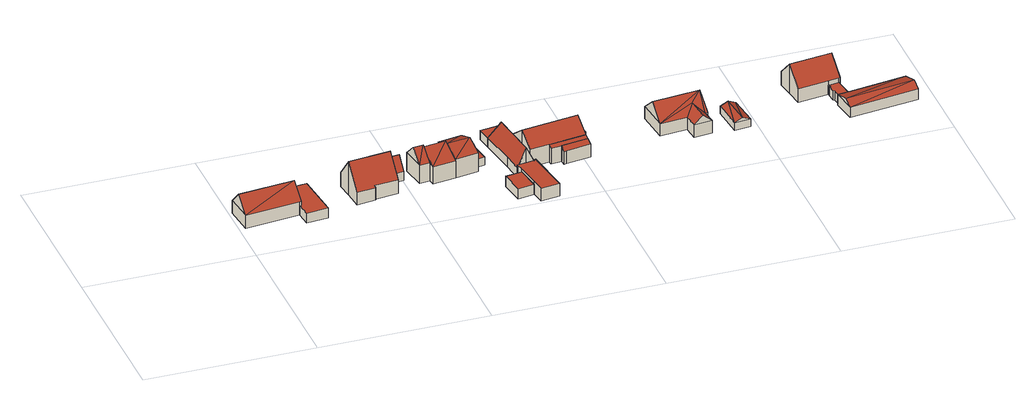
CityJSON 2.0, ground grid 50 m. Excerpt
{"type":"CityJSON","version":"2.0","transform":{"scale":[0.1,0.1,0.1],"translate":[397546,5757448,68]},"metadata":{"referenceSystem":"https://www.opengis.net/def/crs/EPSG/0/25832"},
"CityObjects":{
"building1":{"type":"Building","attributes":{"Gemeindeschluessel":"05515000","Geometrietyp2DReferenz":"3000","function":"31001_1000","roofType":"5000","measuredHeight":8.35},"address":[{"country":"Germany","locality":"Münster","thoroughfareNumber":"59","thoroughfareName":"Im Rüschenfeld"}],"geometry":[{"type":"Solid","lod":"2","boundaries":[[[[0,1,2,3]],[[4,5,1,0]],[[6,7,5,4]],[[8,9,7,6]],[[10,11,9,8]],[[3,2,11,10]],[[12,10,13]],[[8,6,13,10]],[[4,0,3,12]],[[4,12,13]],[[12,3,10]],[[13,6,4]],[[1,5,7,9,11,2]]]],"semantics":{"surfaces":[{"type":"WallSurface"},{"type":"RoofSurface"},{"type":"GroundSurface"}],"values":[[0,0,0,0,0,0,1,1,1,1,0,0,2]]}}]},
"building2":{"type":"Building","attributes":{"Gemeindeschluessel":"05515000","Geometrietyp2DReferenz":"3000","function":"31001_2460","roofType":"1000","measuredHeight":3.04},"geometry":[{"type":"Solid","lod":"2","boundaries":[[[[14,15,16,17]],[[18,19,15,14]],[[20,21,19,18]],[[22,23,21,20]],[[24,25,23,22]],[[26,27,25,24]],[[28,29,27,26]],[[17,16,29,28]],[[26,24,22,20,18,14,17,28]],[[15,19,21,23,25,27,29,16]]]],"semantics":{"surfaces":[{"type":"WallSurface"},{"type":"RoofSurface"},{"type":"GroundSurface"}],"values":[[0,0,0,0,0,0,0,0,1,2]]}}]},
"building3":{"type":"Building","attributes":{"Gemeindeschluessel":"05515000","Geometrietyp2DReferenz":"3000","function":"31001_1000","roofType":"3100","measuredHeight":10.73},"address":[{"country":"Germany","locality":"Münster","thoroughfareNumber":"57","thoroughfareName":"Im Rüschenfeld"}],"geometry":[{"type":"Solid","lod":"2","boundaries":[[[[30,31,32,33]],[[34,35,31,30]],[[36,37,35,34]],[[38,39,37,36]],[[40,41,39,38]],[[42,43,41,40]],[[44,45,43,42]],[[46,47,45,44]],[[48,49,47,46]],[[33,32,49,48]],[[42,40,38,36,34,44]],[[30,33,48,46,44,34]],[[31,35,37,39,41,43,45,47,49,32]]]],"semantics":{"surfaces":[{"type":"WallSurface"},{"type":"RoofSurface"},{"type":"GroundSurface"}],"values":[[0,0,0,0,0,0,0,0,0,0,1,1,2]]}}]},
"building4":{"type":"Building","attributes":{"Gemeindeschluessel":"05515000","Geometrietyp2DReferenz":"3000","function":"31001_2460","roofType":"3100","measuredHeight":6.51},"geometry":[{"type":"Solid","lod":"2","boundaries":[[[[50,51,52,53]],[[54,55,51,50]],[[56,57,55,54]],[[58,59,57,56]],[[60,61,59,58]],[[62,63,61,60]],[[64,65,63,62]],[[53,52,65,64]],[[58,56,54,50,53,60]],[[64,62,60,53]],[[51,55,57,59,61,63,65,52]]]],"semantics":{"surfaces":[{"type":"WallSurface"},{"type":"RoofSurface"},{"type":"GroundSurface"}],"values":[[0,0,0,0,0,0,0,0,1,1,2]]}}]},
"building5":{"type":"Building","attributes":{"Gemeindeschluessel":"05515000","Geometrietyp2DReferenz":"3000","function":"31001_2460","roofType":"3100","measuredHeight":9.47},"geometry":[{"type":"Solid","lod":"2","boundaries":[[[[66,67,68,69]],[[70,71,67,66]],[[72,73,71,70]],[[69,68,73,72]],[[66,74,70]],[[72,75,69]],[[66,69,75]],[[75,74,66]],[[74,75,72]],[[72,70,74]],[[67,71,73,68]]]],"semantics":{"surfaces":[{"type":"WallSurface"},{"type":"RoofSurface"},{"type":"GroundSurface"}],"values":[[0,0,0,0,0,0,1,1,1,1,2]]}}]},
"building6":{"type":"Building","attributes":{"Gemeindeschluessel":"05515000","Geometrietyp2DReferenz":"3000","function":"31001_1000","roofType":"3100","measuredHeight":8.33},"address":[{"country":"Germany","locality":"Münster","thoroughfareNumber":"55a","thoroughfareName":"Im Rüschenfeld"}],"geometry":[{"type":"Solid","lod":"2","boundaries":[[[[76,77,78,79]],[[80,81,77,76]],[[82,83,81,80]],[[84,85,83,82]],[[86,87,85,84]],[[79,78,87,86]],[[88,79,89]],[[86,90,89,79]],[[76,88,80]],[[89,91,80,88]],[[91,82,80]],[[91,89,90,84,82]],[[90,86,84]],[[88,76,79]],[[77,81,83,85,87,78]]]],"semantics":{"surfaces":[{"type":"WallSurface"},{"type":"RoofSurface"},{"type":"GroundSurface"}],"values":[[0,0,0,0,0,0,1,1,1,1,0,0,0,0,2]]}}]},
"building7":{"type":"Building","attributes":{"Gemeindeschluessel":"05515000","Geometrietyp2DReferenz":"3000","function":"31001_1000","roofType":"3100","measuredHeight":8.02},"address":[{"country":"Germany","locality":"Münster","thoroughfareNumber":"55","thoroughfareName":"Im Rüschenfeld"}],"geometry":[{"type":"Solid","lod":"2","boundaries":[[[[92,93,94,95]],[[96,97,93,92]],[[98,99,97,96]],[[100,77,99,98]],[[101,78,77,100]],[[95,94,78,101]],[[102,103,104,95]],[[95,101,102]],[[100,98,105,103]],[[103,102,100]],[[104,103,105,96,92]],[[105,98,96]],[[104,92,95]],[[102,101,100]],[[93,97,99,77,78,94]]]],"semantics":{"surfaces":[{"type":"WallSurface"},{"type":"RoofSurface"},{"type":"GroundSurface"}],"values":[[0,0,0,0,0,0,1,1,1,1,0,0,0,0,2]]}}]},
"building8":{"type":"Building","attributes":{"Gemeindeschluessel":"05515000","Geometrietyp2DReferenz":"3000","function":"31001_2460","roofType":"1000","measuredHeight":2.5},"geometry":[{"type":"Solid","lod":"2","boundaries":[[[[106,107,108,109]],[[110,111,107,106]],[[112,113,111,110]],[[109,108,113,112]],[[110,106,109,112]],[[107,111,113,108]]]],"semantics":{"surfaces":[{"type":"WallSurface"},{"type":"RoofSurface"},{"type":"GroundSurface"}],"values":[[0,0,0,0,1,2]]}}]},
"building9":{"type":"Building","attributes":{"Gemeindeschluessel":"05515000","Geometrietyp2DReferenz":"3000","function":"51009_1611","roofType":"1000","measuredHeight":3.16},"geometry":[{"type":"Solid","lod":"2","boundaries":[[[[114,115,116,117]],[[118,119,115,114]],[[120,121,119,118]],[[117,116,121,120]],[[118,114,117,120]],[[115,119,121,116]]]],"semantics":{"surfaces":[{"type":"WallSurface"},{"type":"RoofSurface"},{"type":"GroundSurface"}],"values":[[0,0,0,0,1,2]]}}]},
"building10":{"type":"Building","attributes":{"Gemeindeschluessel":"05515000","Geometrietyp2DReferenz":"3000","function":"31001_2460","roofType":"1000","measuredHeight":3.02},"geometry":[{"type":"Solid","lod":"2","boundaries":[[[[122,123,124,125]],[[126,127,123,122]],[[128,129,127,126]],[[125,124,129,128]],[[126,122,125,128]],[[123,127,129,124]]]],"semantics":{"surfaces":[{"type":"WallSurface"},{"type":"RoofSurface"},{"type":"GroundSurface"}],"values":[[0,0,0,0,1,2]]}}]},
"building11":{"type":"Building","attributes":{"Gemeindeschluessel":"05515000","Geometrietyp2DReferenz":"3000","function":"31001_1000"},"address":[{"country":"Germany","locality":"Münster","thoroughfareNumber":"53","thoroughfareName":"Im Rüschenfeld"},{"country":"Germany","locality":"Münster","thoroughfareNumber":"53a","thoroughfareName":"Im Rüschenfeld"}],"children":["building11-1","building11-2","building11-3","building11-4","building11-5"]},
"building11-1":{"type":"BuildingPart","attributes":{"roofType":"3100","measuredHeight":9.3},"parents":["building11"],"geometry":[{"type":"Solid","lod":"2","boundaries":[[[[130,131,132,133,134]],[[135,136,131,130]],[[137,138,136,135]],[[139,140,138,137]],[[141,142,140,139]],[[143,144,145,142,141]],[[146,147,148,149]],[[150,147,146]],[[151,152,151,153]],[[146,149,143,141,154]],[[139,137,135,130,134,153,154,141]],[[131,136,138,140,142,145,148,147,155,152,132]],[[144,143,149]],[[148,145,144,149]],[[150,146,154,156]],[[147,150,156,155]],[[151,156,154,153]],[[156,151,152,155]],[[133,151,153,134]],[[132,152,151,133]]]],"semantics":{"surfaces":[{"type":"WallSurface"},{"type":"RoofSurface"},{"type":"GroundSurface"},{"type":"ClosureSurface"}],"values":[[0,0,0,0,0,0,0,0,0,1,1,2,0,3,0,3,0,3,0,3]]}}]},
"building11-2":{"type":"BuildingPart","attributes":{"roofType":"5000","measuredHeight":8.76},"parents":["building11"],"geometry":[{"type":"Solid","lod":"2","boundaries":[[[[128,129,124,125]],[[133,132,129,128]],[[157,158,147,150]],[[159,160,158,157]],[[161,162,163,164]],[[125,124,162,161]],[[165,166,159,157,150,156,151,133,128,167,168]],[[125,167,128]],[[161,164,169,168,167,125]],[[129,132,152,155,147,158,160,170,171,163,162,124]],[[132,133,151,152]],[[155,156,150,147]],[[152,151,156,155]],[[160,159,166,170]],[[165,168,172]],[[170,166,165,172,171]],[[172,168,169]],[[172,169,164,163,171]]]],"semantics":{"surfaces":[{"type":"WallSurface"},{"type":"RoofSurface"},{"type":"GroundSurface"},{"type":"ClosureSurface"}],"values":[[0,0,0,0,0,0,1,1,1,2,3,3,3,3,0,3,0,3]]}}]},
"building11-3":{"type":"BuildingPart","attributes":{"roofType":"2100","measuredHeight":4.99},"parents":["building11"],"geometry":[{"type":"Solid","lod":"2","boundaries":[[[[173,174,175,176]],[[177,174,173]],[[178,179,174,177]],[[180,181,182,179,178]],[[176,175,183,184,185]],[[180,178,177,173,176,185]],[[174,179,182,183,175]],[[181,180,185,184]],[[183,182,181,184]]]],"semantics":{"surfaces":[{"type":"WallSurface"},{"type":"RoofSurface"},{"type":"GroundSurface"},{"type":"ClosureSurface"}],"values":[[0,0,0,0,0,1,2,0,3]]}}]},
"building11-4":{"type":"BuildingPart","attributes":{"roofType":"1000","measuredHeight":4.05},"parents":["building11"],"geometry":[{"type":"Solid","lod":"2","boundaries":[[[[186,187,188,189]],[[190,191,187,186]],[[192,193,191,190]],[[194,195,193,192]],[[196,197,195,194]],[[198,164,163,197,196]],[[189,188,160,159,199]],[[200,165,172,169,198,196,194,192,190,186,189,199]],[[187,191,193,195,197,163,171,170,160,188]],[[198,169,164]],[[165,200,166]],[[171,172,165,166,170]],[[163,164,169,172,171]],[[166,200,199,159]],[[160,170,166,159]]]],"semantics":{"surfaces":[{"type":"WallSurface"},{"type":"RoofSurface"},{"type":"GroundSurface"},{"type":"ClosureSurface"}],"values":[[0,0,0,0,0,0,0,1,2,0,0,3,3,0,3]]}}]},
"building11-5":{"type":"BuildingPart","attributes":{"roofType":"2100","measuredHeight":5.68},"parents":["building11"],"geometry":[{"type":"Solid","lod":"2","boundaries":[[[[149,148,201,202]],[[184,183,145,144]],[[202,201,182,181]],[[184,144,149,202,181]],[[148,145,183,182,201]],[[145,148,149,144]],[[183,184,181,182]]]],"semantics":{"surfaces":[{"type":"WallSurface"},{"type":"RoofSurface"},{"type":"GroundSurface"},{"type":"ClosureSurface"}],"values":[[0,0,0,1,2,3,3]]}}]},
"building12":{"type":"Building","attributes":{"Gemeindeschluessel":"05515000","Geometrietyp2DReferenz":"3000","function":"31001_2460","roofType":"1000","measuredHeight":2.65},"geometry":[{"type":"Solid","lod":"2","boundaries":[[[[203,204,205,206]],[[207,208,204,203]],[[209,210,208,207]],[[206,205,210,209]],[[207,203,206,209]],[[204,208,210,205]]]],"semantics":{"surfaces":[{"type":"WallSurface"},{"type":"RoofSurface"},{"type":"GroundSurface"}],"values":[[0,0,0,0,1,2]]}}]},
"building13":{"type":"Building","attributes":{"Gemeindeschluessel":"05515000","Geometrietyp2DReferenz":"3000","function":"31001_1000","roofType":"5000","measuredHeight":8.11},"address":[{"country":"Germany","locality":"Münster","thoroughfareNumber":"51a","thoroughfareName":"Im Rüschenfeld"}],"geometry":[{"type":"Solid","lod":"2","boundaries":[[[[211,212,213,214]],[[215,216,212,211]],[[217,218,216,215]],[[219,220,218,217]],[[221,222,220,219]],[[223,224,222,221]],[[225,226,224,223]],[[214,213,226,225]],[[225,223,227]],[[228,225,227]],[[217,215,228]],[[217,228,227]],[[227,229,217]],[[223,221,227]],[[227,221,219,229]],[[219,217,229]],[[228,215,211,230]],[[211,214,230]],[[230,214,225,228]],[[212,216,218,220,222,224,226,213]]]],"semantics":{"surfaces":[{"type":"WallSurface"},{"type":"RoofSurface"},{"type":"GroundSurface"}],"values":[[0,0,0,0,0,0,0,0,1,1,1,1,1,0,1,0,1,0,1,2]]}}]},
"building14":{"type":"Building","attributes":{"Gemeindeschluessel":"05515000","Geometrietyp2DReferenz":"3000","function":"31001_1310","roofType":"3100","measuredHeight":3.54},"geometry":[{"type":"Solid","lod":"2","boundaries":[[[[231,232,233,234]],[[235,236,232,231]],[[237,238,236,235]],[[234,233,238,237]],[[231,239,235]],[[237,240,234]],[[239,231,234]],[[234,240,239]],[[235,239,240]],[[240,237,235]],[[232,236,238,233]]]],"semantics":{"surfaces":[{"type":"WallSurface"},{"type":"RoofSurface"},{"type":"GroundSurface"}],"values":[[0,0,0,0,0,0,1,1,1,1,2]]}}]},
"building15":{"type":"Building","attributes":{"Gemeindeschluessel":"05515000","Geometrietyp2DReferenz":"3000","function":"31001_1000"},"address":[{"country":"Germany","locality":"Münster","thoroughfareNumber":"51","thoroughfareName":"Im Rüschenfeld"}],"children":["building15-1","building15-2","building15-3"]},
"building15-1":{"type":"BuildingPart","attributes":{"roofType":"1000","measuredHeight":2.87},"parents":["building15"],"geometry":[{"type":"Solid","lod":"2","boundaries":[[[[241,242,243,244]],[[245,246,247,248]],[[249,250,246,245]],[[251,252,250,249]],[[253,254,252,251]],[[255,256,254,253]],[[257,258,256,255]],[[255,253,251,249,245,248,241,244,257]],[[242,247,246,250,252,254,256,258,243]],[[242,241,248,247]],[[258,257,244,243]]]],"semantics":{"surfaces":[{"type":"WallSurface"},{"type":"RoofSurface"},{"type":"GroundSurface"},{"type":"ClosureSurface"}],"values":[[0,0,0,0,0,0,0,1,2,3,3]]}}]},
"building15-2":{"type":"BuildingPart","attributes":{"roofType":"3100","measuredHeight":4.89},"parents":["building15"],"geometry":[{"type":"Solid","lod":"2","boundaries":[[[[259,260,261,262]],[[263,247,260,259]],[[248,247,263]],[[242,241,264]],[[265,266,242,264]],[[267,268,266,265]],[[262,261,268,267]],[[262,267,269]],[[262,269,270]],[[269,265,270]],[[264,263,259,270,265]],[[269,267,265]],[[270,259,262]],[[260,247,242,266,268,261]],[[248,263,264,241]],[[242,247,248,241]]]],"semantics":{"surfaces":[{"type":"WallSurface"},{"type":"RoofSurface"},{"type":"GroundSurface"},{"type":"ClosureSurface"}],"values":[[0,0,0,0,0,0,0,1,1,1,1,0,0,2,0,3]]}}]},
"building15-3":{"type":"BuildingPart","attributes":{"roofType":"3100","measuredHeight":9.41},"parents":["building15"],"geometry":[{"type":"Solid","lod":"2","boundaries":[[[[258,257,271]],[[272,273,258,271]],[[274,275,273,272]],[[276,277,275,274]],[[278,279,277,276]],[[280,281,279,278]],[[282,283,281,280]],[[284,244,243,283,282]],[[278,276,274,280]],[[272,271,284,282,280,274]],[[273,275,277,279,281,283,243,258]],[[257,244,284,271]],[[258,243,244,257]]]],"semantics":{"surfaces":[{"type":"WallSurface"},{"type":"RoofSurface"},{"type":"GroundSurface"},{"type":"ClosureSurface"}],"values":[[0,0,0,0,0,0,0,0,1,1,2,0,3]]}}]}
},
"vertices":[
[178,153,54],[178,153,13],[183,153,13],[183,153,54],[18,136,54],[18,136,13],[9,221,54],[9,221,13],[170,238,54],[170,238,13],[174,238,54],[174,238,13],[178,197,97],[13,180,97],
[169,247,43],[169,247,12],[170,238,12],[170,238,43],[233,254,43],[233,254,12],[247,115,43],[247,115,12],[183,109,43],[183,109,12],[178,153,43],[178,153,12],[183,153,43],[183,153,12],[174,238,43],[174,238,12],
[461,225,111],[461,225,12],[456,269,12],[456,269,56],[461,219,119],[461,219,12],[466,169,56],[466,169,12],[396,162,56],[396,162,12],[397,158,51],[397,158,12],[343,152,51],[343,152,12],[337,206,119],[337,206,12],[332,256,56],[332,256,12],[453,268,56],[453,268,12],
[456,269,58],[456,269,11],[458,254,11],[458,254,77],[453,268,58],[453,268,11],[451,282,39],[451,282,11],[497,287,40],[497,287,11],[500,259,77],[500,259,11],[503,230,40],[503,230,11],[461,225,39],[461,225,11],
[538,200,69],[538,200,11],[568,203,11],[568,203,69],[527,274,69],[527,274,11],[557,277,69],[557,277,11],[532,237,106],[563,240,106],
[639,193,67],[639,193,13],[624,295,13],[624,295,67],[571,183,67],[571,183,13],[568,203,67],[568,203,13],[557,277,67],[557,277,13],[556,285,67],[556,285,13],[631,253,97],[562,243,97],[557,277,72],[568,203,77],
[694,298,71],[694,298,13],[693,305,13],[693,305,71],[705,223,71],[705,223,13],[708,204,71],[708,204,13],[639,193,71],[624,295,71],[632,244,94],[700,254,94],[694,298,75],[705,223,80],
[723,303,39],[723,303,14],[694,298,14],[694,298,39],[734,228,39],[734,228,14],[705,223,39],[705,223,14],
[801,115,45],[801,115,13],[752,108,13],[752,108,45],[811,43,45],[811,43,13],[763,36,45],[763,36,13],
[766,354,44],[766,354,14],[772,311,14],[772,311,44],[821,361,44],[821,361,14],[827,319,44],[827,319,14],
[927,311,48],[927,311,14],[830,297,14],[830,297,44],[830,297,47],[929,301,55],[929,301,14],[998,311,55],[998,311,14],[1006,257,98],[1006,257,14],[1007,246,107],[1007,246,14],[1014,199,71],[1014,199,70],[1014,199,14],[846,176,71],[846,176,14],[904,184,14],[904,184,71],[846,176,44],[831,287,44],[831,287,14],[831,287,56],[840,222,107],[840,222,14],[840,222,44],
[846,175,45],[846,175,14],[850,149,44],[850,149,14],[789,197,44],[789,197,14],[797,139,14],[797,139,44],[846,146,54],[850,147,44],[803,288,101],[824,143,100],[802,140,54],[850,147,14],[824,143,14],[824,143,54],
[946,161,55],[946,161,14],[1018,172,14],[1018,172,55],[946,161,54],[939,160,54],[939,160,14],[937,177,64],[937,177,63],[937,177,14],[1016,188,14],[1016,188,63],[1016,188,64],
[853,147,54],[853,147,14],[853,150,14],[853,150,54],[873,11,54],[873,11,14],[817,3,54],[817,3,14],[811,43,54],[811,43,14],[801,115,54],[801,115,14],[797,139,54],[850,149,54],[850,147,54],
[905,173,14],[905,173,63],
[1027,316,38],[1027,316,12],[998,311,12],[998,311,38],[1035,261,38],[1035,261,12],[1006,257,38],[1006,257,12],
[1316,176,52],[1316,176,13],[1370,182,13],[1370,182,52],[1312,220,52],[1312,220,13],[1232,212,52],[1232,212,13],[1222,311,52],[1222,311,13],[1362,325,52],[1362,325,13],[1372,226,52],[1372,226,13],[1365,226,52],[1365,226,13],[1367,276,95],[1336,250,75],[1227,262,95],[1343,179,75],
[1481,183,34],[1481,183,10],[1471,277,10],[1471,277,34],[1433,178,34],[1433,178,10],[1424,272,34],[1424,272,10],[1457,180,45],[1448,274,45],
[1773,214,39],[1773,214,10],[1765,274,10],[1765,274,39],[1740,237,39],[1740,237,10],[1744,210,10],[1744,210,39],[1736,237,39],[1736,237,10],[1733,262,39],[1733,262,10],[1737,262,39],[1737,262,10],[1736,270,39],[1736,270,10],[1732,269,39],[1732,269,10],
[1739,210,43],[1739,210,10],[1749,137,10],[1749,137,43],[1744,210,43],[1773,214,43],[1944,238,43],[1944,238,10],[1954,164,43],[1954,164,10],[1951,188,59],[1746,160,59],
[1732,269,53],[1642,257,53],[1642,257,10],[1636,307,105],[1636,307,10],[1629,356,53],[1629,356,10],[1755,373,53],[1755,373,10],[1761,323,105],[1761,323,10],[1768,274,53],[1768,274,10],[1765,274,53]
]}
